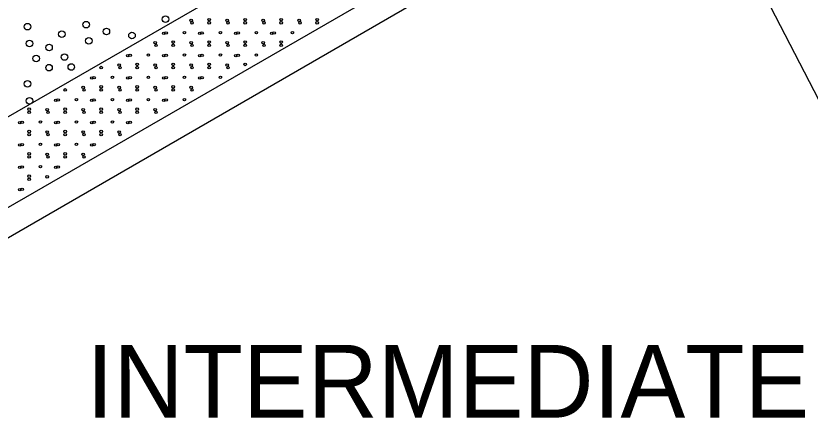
# Model space of a CAD drawing. Extents: x 997.6 to 1036.6, y 998.9 to 1022.6.
# Drawn here: x 1032.147 to 1034.335, y 1011.824 to 1012.969 of the extents above; entities that cross this region are included whole.
import ezdxf

# ---------------------------------------------------------------- set-up
doc = ezdxf.new("R2010")
doc.units = 0
doc.layers.add('Level 1', color=7, linetype='Continuous')

msp = doc.modelspace()

# ---------------------------------------------------------------- linework, layer by layer
at = {"layer": 'Level 1'}
for p, q in [((1029.5707, 1011.2175), (1034.3014, 1013.9488)), ((1030.0037, 1011.2175), (1034.7344, 1013.9488)), ((1030.2202, 1011.2592), (1034.3338, 1013.6342)), ((1034.9458, 1011.6004), (1034.1108, 1013.2175))]:
    msp.add_line(p, q, dxfattribs=at)
for centre, radius in [((1032.559, 1012.9602), 0.00903), ((1032.1787, 1012.9398), 0.00903), ((1032.3403, 1012.9453), 0.00903), ((1032.6296, 1012.9571), 0.00339), ((1032.6321, 1012.9503), 0.00339), ((1032.6792, 1012.9588), 0.00339), ((1032.6792, 1012.9503), 0.00339), ((1032.7288, 1012.9571), 0.00339), ((1032.7313, 1012.9503), 0.00339), ((1032.7783, 1012.9588), 0.00339), ((1032.7783, 1012.9503), 0.00339), ((1032.8279, 1012.9571), 0.00339), ((1032.8304, 1012.9503), 0.00339), ((1032.8775, 1012.9588), 0.00339), ((1032.8775, 1012.9503), 0.00339), ((1032.9271, 1012.9571), 0.00339), ((1032.9296, 1012.9503), 0.00339), ((1032.9767, 1012.9588), 0.00339), ((1032.9767, 1012.9503), 0.00339), ((1032.2734, 1012.9193), 0.00903), ((1032.396, 1012.9268), 0.00903), ((1032.4666, 1012.9156), 0.00903), ((1032.5539, 1012.9217), 0.00339), ((1032.5607, 1012.9225), 0.00339), ((1032.6111, 1012.9233), 0.00339), ((1032.6531, 1012.9217), 0.00339), ((1032.6598, 1012.9225), 0.00339), ((1032.7103, 1012.9233), 0.00339), ((1032.7523, 1012.9217), 0.00339), ((1032.759, 1012.9225), 0.00339), ((1032.8094, 1012.9233), 0.00339), ((1032.8514, 1012.9217), 0.00339), ((1032.8582, 1012.9225), 0.00339), ((1032.9086, 1012.9233), 0.00339), ((1032.3477, 1012.9008), 0.00903), ((1032.1842, 1012.8933), 0.00903), ((1032.2381, 1012.8822), 0.00903), ((1032.5304, 1012.8956), 0.00339), ((1032.5329, 1012.8888), 0.00339), ((1032.58, 1012.8973), 0.00339), ((1032.58, 1012.8888), 0.00339), ((1032.6296, 1012.8956), 0.00339), ((1032.6321, 1012.8888), 0.00339), ((1032.6792, 1012.8973), 0.00339), ((1032.6792, 1012.8888), 0.00339), ((1032.7288, 1012.8956), 0.00339), ((1032.7313, 1012.8888), 0.00339), ((1032.7783, 1012.8973), 0.00339), ((1032.7783, 1012.8888), 0.00339), ((1032.8279, 1012.8956), 0.00339), ((1032.8304, 1012.8888), 0.00339), ((1032.8775, 1012.8973), 0.00339), ((1032.8775, 1012.8888), 0.00339), ((1032.2028, 1012.8524), 0.00903), ((1032.2808, 1012.8562), 0.00903), ((1032.4548, 1012.8602), 0.00339), ((1032.4615, 1012.861), 0.00339), ((1032.5119, 1012.8618), 0.00339), ((1032.5539, 1012.8602), 0.00339), ((1032.5607, 1012.861), 0.00339), ((1032.6111, 1012.8618), 0.00339), ((1032.6531, 1012.8602), 0.00339), ((1032.6598, 1012.861), 0.00339), ((1032.7103, 1012.8618), 0.00339), ((1032.7523, 1012.8602), 0.00339), ((1032.759, 1012.861), 0.00339), ((1032.8094, 1012.8618), 0.00339), ((1032.2994, 1012.8288), 0.00903), ((1032.4313, 1012.8341), 0.00339), ((1032.4808, 1012.8358), 0.00339), ((1032.5304, 1012.8341), 0.00339), ((1032.58, 1012.8358), 0.00339), ((1032.6296, 1012.8341), 0.00339), ((1032.6792, 1012.8358), 0.00339), ((1032.7288, 1012.8341), 0.00339), ((1032.7783, 1012.8358), 0.00339), ((1032.2381, 1012.827), 0.00903), ((1032.3817, 1012.8273), 0.00339), ((1032.4338, 1012.8273), 0.00339), ((1032.4808, 1012.8273), 0.00339), ((1032.5329, 1012.8273), 0.00339), ((1032.58, 1012.8273), 0.00339), ((1032.6321, 1012.8273), 0.00339), ((1032.6792, 1012.8273), 0.00339), ((1032.7313, 1012.8273), 0.00339), ((1032.3556, 1012.7987), 0.00339), ((1032.3623, 1012.7995), 0.00339), ((1032.4128, 1012.8003), 0.00339), ((1032.4548, 1012.7987), 0.00339), ((1032.4615, 1012.7995), 0.00339), ((1032.5119, 1012.8003), 0.00339), ((1032.5539, 1012.7987), 0.00339), ((1032.5607, 1012.7995), 0.00339), ((1032.6111, 1012.8003), 0.00339), ((1032.6531, 1012.7987), 0.00339), ((1032.6598, 1012.7995), 0.00339), ((1032.7103, 1012.8003), 0.00339), ((1032.1787, 1012.7824), 0.00903), ((1032.3321, 1012.7726), 0.00339), ((1032.3817, 1012.7743), 0.00339), ((1032.4313, 1012.7726), 0.00339), ((1032.4808, 1012.7743), 0.00339), ((1032.5304, 1012.7726), 0.00339), ((1032.58, 1012.7743), 0.00339), ((1032.6296, 1012.7726), 0.00339), ((1032.2825, 1012.7658), 0.00339), ((1032.3346, 1012.7658), 0.00339), ((1032.3817, 1012.7658), 0.00339), ((1032.4338, 1012.7658), 0.00339), ((1032.4808, 1012.7658), 0.00339), ((1032.5329, 1012.7658), 0.00339), ((1032.58, 1012.7658), 0.00339), ((1032.6321, 1012.7658), 0.00339), ((1032.1842, 1012.7359), 0.00903), ((1032.2564, 1012.7372), 0.00339), ((1032.2632, 1012.738), 0.00339), ((1032.3136, 1012.7388), 0.00339), ((1032.3556, 1012.7372), 0.00339), ((1032.3623, 1012.738), 0.00339), ((1032.4128, 1012.7388), 0.00339), ((1032.4548, 1012.7372), 0.00339), ((1032.4615, 1012.738), 0.00339), ((1032.5119, 1012.7388), 0.00339), ((1032.5539, 1012.7372), 0.00339), ((1032.5607, 1012.738), 0.00339), ((1032.6111, 1012.7388), 0.00339), ((1032.1833, 1012.7128), 0.00339), ((1032.1833, 1012.7043), 0.00339), ((1032.2329, 1012.7111), 0.00339), ((1032.2354, 1012.7043), 0.00339), ((1032.2825, 1012.7128), 0.00339), ((1032.2825, 1012.7043), 0.00339), ((1032.3321, 1012.7111), 0.00339), ((1032.3346, 1012.7043), 0.00339), ((1032.3817, 1012.7128), 0.00339), ((1032.3817, 1012.7043), 0.00339), ((1032.4313, 1012.7111), 0.00339), ((1032.4338, 1012.7043), 0.00339), ((1032.4808, 1012.7128), 0.00339), ((1032.4808, 1012.7043), 0.00339), ((1032.5304, 1012.7111), 0.00339), ((1032.5329, 1012.7043), 0.00339), ((1032.1573, 1012.6757), 0.00339), ((1032.164, 1012.6765), 0.00339), ((1032.2144, 1012.6773), 0.00339), ((1032.2564, 1012.6757), 0.00339), ((1032.2632, 1012.6765), 0.00339), ((1032.3136, 1012.6773), 0.00339), ((1032.3556, 1012.6757), 0.00339), ((1032.3623, 1012.6765), 0.00339), ((1032.4128, 1012.6773), 0.00339), ((1032.4548, 1012.6757), 0.00339), ((1032.4615, 1012.6765), 0.00339), ((1032.1833, 1012.6513), 0.00339), ((1032.1833, 1012.6428), 0.00339), ((1032.2329, 1012.6496), 0.00339), ((1032.2354, 1012.6428), 0.00339), ((1032.2825, 1012.6513), 0.00339), ((1032.2825, 1012.6428), 0.00339), ((1032.3321, 1012.6496), 0.00339), ((1032.3346, 1012.6428), 0.00339), ((1032.3817, 1012.6513), 0.00339), ((1032.3817, 1012.6428), 0.00339), ((1032.4313, 1012.6496), 0.00339), ((1032.4338, 1012.6428), 0.00339), ((1032.164, 1012.615), 0.00339), ((1032.2144, 1012.6158), 0.00339), ((1032.2632, 1012.615), 0.00339), ((1032.3136, 1012.6158), 0.00339), ((1032.3623, 1012.615), 0.00339), ((1032.1573, 1012.6142), 0.00339), ((1032.2564, 1012.6142), 0.00339), ((1032.3556, 1012.6142), 0.00339), ((1032.1833, 1012.5898), 0.00339), ((1032.1833, 1012.5813), 0.00339), ((1032.2329, 1012.5881), 0.00339), ((1032.2354, 1012.5813), 0.00339), ((1032.2825, 1012.5898), 0.00339), ((1032.2825, 1012.5813), 0.00339), ((1032.3321, 1012.5881), 0.00339), ((1032.3346, 1012.5813), 0.00339), ((1032.1573, 1012.5527), 0.00339), ((1032.164, 1012.5535), 0.00339), ((1032.2144, 1012.5543), 0.00339), ((1032.2564, 1012.5527), 0.00339), ((1032.2632, 1012.5535), 0.00339), ((1032.1833, 1012.5283), 0.00339), ((1032.1833, 1012.5198), 0.00339), ((1032.2329, 1012.5266), 0.00339), ((1032.1573, 1012.4912), 0.00339), ((1032.164, 1012.492), 0.00339)]:
    msp.add_circle(centre, radius, dxfattribs=at)

# ---------------------------------------------------------------- texts
msp.add_text('INTERMEDIATE', height=0.2, dxfattribs=at).set_placement((1032.3413, 1011.8638))

doc.saveas('drawing.dxf')
